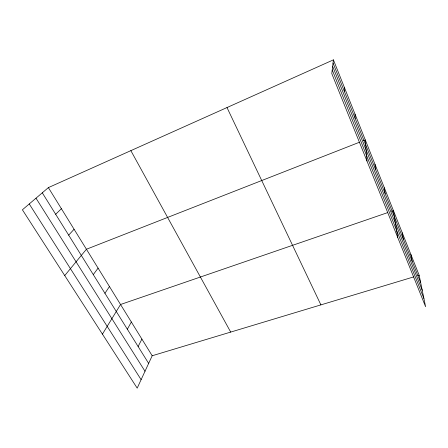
<?xml version="1.0" encoding="UTF-8"?>
<svg xmlns="http://www.w3.org/2000/svg" width="448" height="448" viewBox="0 0 448 448"><rect width="100%" height="100%" fill="white"/><g stroke="black" fill="none" stroke-linecap="round" stroke-linejoin="round"><path stroke-width="0.67" d="M344.288 91.23L344.394 87.444M333.413 59.858L331.783 73.578L425.6 306.729L419.16 275.251L333.413 59.858L48.373 187.611L22.4 209.798L137.194 388.142L152.186 355.757L413.818 276.864M138.124 346.522L141.893 339.091M127.338 329.224L131.348 322.011M102.435 334.135L120.54 304.5L387.486 212.677M104.927 293.283L109.458 286.552M93.285 274.602L98.09 268.139M64.73 275.565L86.425 249.245L359.509 142.223M68.673 235.133L74.088 229.258M55.664 214.267L61.404 208.723M363.367 140.711L365.299 139.955L366.974 161.028M391.451 211.31L393.434 210.633L397.723 237.451M417.822 275.654L419.16 275.251M29.243 203.952L141.114 379.669M35.997 198.184L145.006 371.263M42.286 192.808L148.646 363.401M48.373 187.611L152.186 355.757M130.855 150.646L230.692 332.08M226.996 107.554L320.902 304.881M332.646 66.332L422.218 290.214M332.22 69.916L423.898 298.407M333.038 63.028L420.661 282.604M410.833 254.335L412.177 261.341M402.259 232.803L403.435 239.439M384.339 187.785L385.146 193.609M374.965 164.237L375.57 169.607M355.018 114.128L355.169 118.485"/></g></svg>
